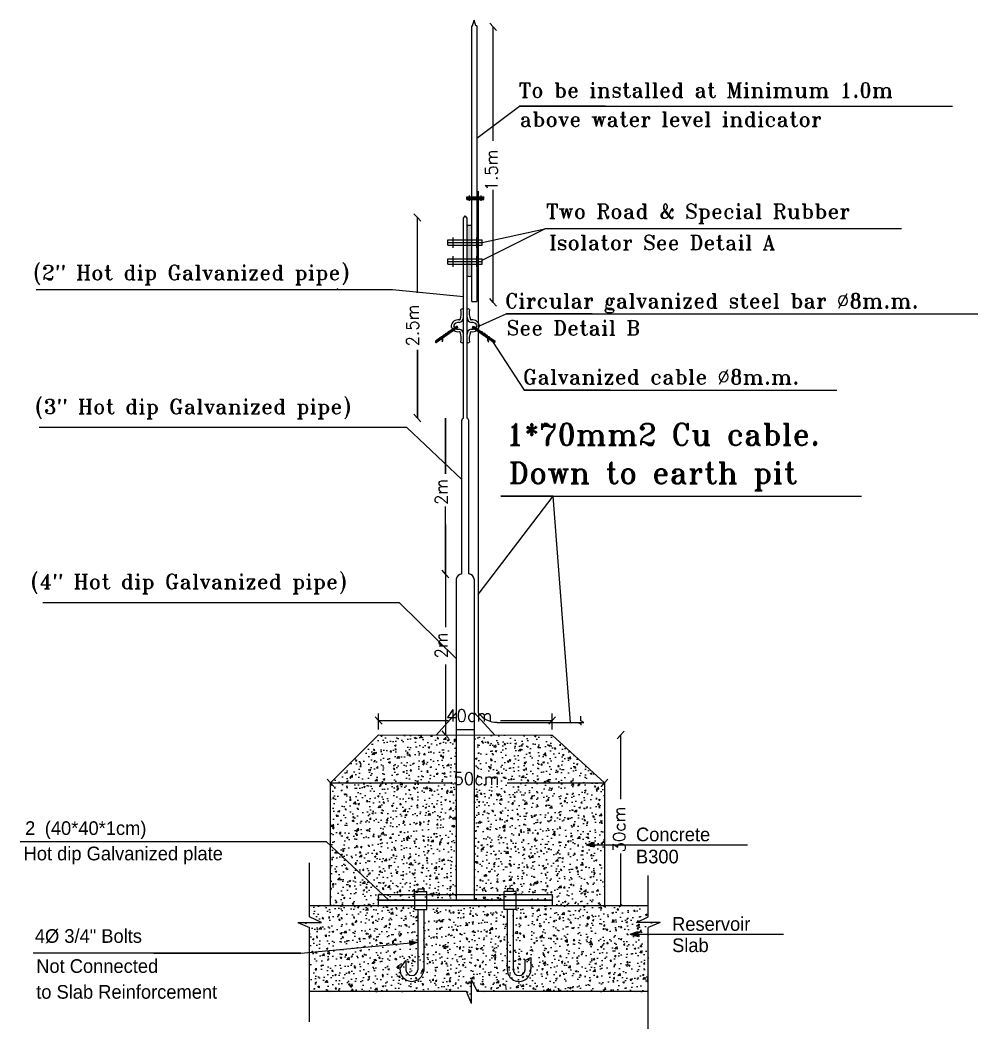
# Model space of a CAD drawing. Extents: x 152089 to 152185, y 180985 to 181226.
# Drawn here: x 152116.85 to 152129.15, y 181017.5 to 181030.46 of the extents above; entities that cross this region are included whole.
import ezdxf

# ---------------------------------------------------------------- set-up
doc = ezdxf.new("R2010")
doc.units = 0
doc.header["$LTSCALE"] = 3
doc.header["$MEASUREMENT"] = 0
doc.layers.get('0').update_dxf_attribs({"linetype": 'CONTINUOUS'})
for name, color, linetype in [('BOUNDRY CT', 40, 'CONTINUOUS'), ('HATCH', 40, 'CONTINUOUS'), ('MECNEK', 6, 'CONTINUOUS'), ('TEXT', 7, 'CONTINUOUS'), ('TEXTS', 1, 'CONTINUOUS')]:
    doc.layers.add(name, color=color, linetype=linetype)
doc.layers.add('INTERIOR', color=140, linetype='CONTINUOUS', lineweight=50)
doc.styles.add('ROMANT', font='ROMANT.SHX')
pattern_1 = [(50, (36.22019, 6.73817), (0.21517805478, -0.0188256405), [0.0225, -0.2475]), (355, (36.22019, 6.73817), (-0.04162540008, 0.2256576401), [0.018, -0.198]), (100.45144446, (36.23812, 6.7366), (0.17355265402, 0.20683199729), [0.0191220576, -0.2103426336]), (46.1842, (36.2202, 6.79817), (0.3201723992, -0.04965578424), [0.03375, -0.37125]), (96.63563549, (36.24687, 6.79403), (0.2803985837, 0.29223558023), [0.0286831026, -0.315514128]), (351.18416399, (36.2202, 6.79817), (0.2803985835, 0.2922355801), [0.027, -0.2970000003]), (21, (36.25019, 6.78317), (0.17907211564, -0.1207856672), [0.0225, -0.2475]), (326, (36.25019, 6.78317), (0.07299459958, 0.21754501351), [0.018, -0.198]), (71.45144474, (36.2651, 6.7731), (0.25206671302, 0.09675934584), [0.019122057, -0.2103426336]), (37.5, (36.22019, 6.73817), (0.003647956595, 0.09986815615), [0, -0.1956, 0, -0.201, 0, -0.19875]), (7.5, (36.22019, 6.73817), (0.078920861233, 0.118323513565), [0, -0.1146, 0, -0.1911, 0, -0.07575]), (327.5, (36.15329, 6.73817), (0.160146730852, -0.00676646152), [0, -0.075, 0, -0.234, 0, -0.3105]), (317.5, (36.12329, 6.73817), (0.1749558508, 0.0300314947), [0, -0.0975, 0, -0.1554, 0, -0.2205])]

# ---------------------------------------------------------------- blocks, each defined once
blk = doc.blocks.new('_OBLIQUE')
at = {"color": 0, "linetype": 'ByBlock'}
blk.add_line((-0.5, -0.5), (0.5, 0.5), dxfattribs=at)

msp = doc.modelspace()

# ---------------------------------------------------------------- hatches: boundary and pattern name
at = {"layer": 'HATCH'}
h = msp.add_hatch(color=256, dxfattribs=at)
h.paths.add_polyline_path([(152122.358, 181026.459, 1.530087), (152122.36, 181026.436), (152122.362, 181026.437, -1.248456)])
h.paths.add_polyline_path([(152122.327, 181026.438, 1.530087), (152122.33, 181026.414), (152122.332, 181026.416, -1.248456)])
h.paths.add_polyline_path([(152122.301, 181026.394), (152122.303, 181026.396, -1.248456), (152122.299, 181026.418, 1.530087)])
h.paths.add_polyline_path([(152122.271, 181026.373), (152122.273, 181026.374, -1.248456), (152122.268, 181026.397, 1.530087)])
h.paths.add_polyline_path([(152122.27, 181026.336, 1.280591), (152122.274, 181026.335, 0.266402), (152122.276, 181026.377, -0.072724), (152122.274, 181026.375, -0.244946)])
h = msp.add_hatch(color=256, dxfattribs=at)
h.paths.add_polyline_path([(152122.774, 181026.437), (152122.776, 181026.436, 1.530087), (152122.778, 181026.459, -1.248456)])
h.paths.add_polyline_path([(152122.804, 181026.416), (152122.806, 181026.414, 1.530087), (152122.809, 181026.438, -1.248456)])
h.paths.add_polyline_path([(152122.837, 181026.418, -1.248456), (152122.833, 181026.396), (152122.835, 181026.394, 1.530087)])
h.paths.add_polyline_path([(152122.868, 181026.397, -1.248456), (152122.863, 181026.374), (152122.865, 181026.373, 1.530087)])
h.paths.add_polyline_path([(152122.862, 181026.375, -0.072724), (152122.86, 181026.377, 0.266402), (152122.862, 181026.335, 1.280591), (152122.866, 181026.336, -0.244946)])
at = {"layer": 'TEXT'}
for color, points in [(2, [(152124.123, 181019.87), (152124.223, 181019.842), (152124.221, 181019.904)]), (2, [(152124.687, 181018.719), (152124.787, 181018.691), (152124.785, 181018.753)]), (256, [(152121.959, 181018.617), (152121.857, 181018.64), (152121.862, 181018.578)])]:
    msp.add_hatch(color=color, dxfattribs=at).paths.add_polyline_path(points)
at = {"layer": 'TEXTS'}
h = msp.add_hatch(color=7, dxfattribs=at)
h.dxf.hatch_style = 1
h.paths.add_polyline_path([(152122.651, 181027.33), (152122.592, 181027.33), (152122.592, 181027.181, 0.31821), (152122.651, 181027.181)])
h.paths.add_polyline_path([(152122.651, 181027.364), (152122.592, 181027.364), (152122.592, 181027.33), (152122.651, 181027.33)])
h.paths.add_polyline_path([(152122.651, 181027.398), (152122.592, 181027.398), (152122.592, 181027.364), (152122.651, 181027.364)])
h.paths.add_polyline_path([(152122.651, 181027.572), (152122.592, 181027.572), (152122.592, 181027.398), (152122.651, 181027.398)])
h.paths.add_polyline_path([(152122.651, 181027.606), (152122.592, 181027.606), (152122.592, 181027.572), (152122.651, 181027.572)])
h.paths.add_polyline_path([(152122.651, 181027.64), (152122.592, 181027.64), (152122.592, 181027.606), (152122.651, 181027.606)])
h.paths.add_polyline_path([(152122.651, 181027.823, 0.317955), (152122.592, 181027.823), (152122.592, 181027.64), (152122.651, 181027.64)])
h = msp.add_hatch(dxfattribs=at)
h.set_pattern_fill('AR-CONC', color=8, scale=0.03)
h.set_pattern_definition(pattern_1)
h.paths.add_polyline_path([(152124.355, 181020.663), (152123.686, 181021.279), (152122.684, 181021.279), (152122.684, 181019.158), (152123.068, 181019.158), (152123.068, 181019.196), (152123.106, 181019.196), (152123.106, 181019.234), (152123.182, 181019.234), (152123.182, 181019.196), (152123.221, 181019.196), (152123.221, 181019.158), (152123.686, 181019.158), (152123.686, 181019.086), (152124.355, 181019.086), (152124.355, 181019.87), (152124.222, 181019.87), (152124.223, 181019.842), (152124.123, 181019.87), (152124.221, 181019.904), (152124.222, 181019.87), (152124.355, 181019.87)])
h.paths.add_polyline_path([(152122.452, 181021.279), (152121.455, 181021.28), (152120.836, 181020.664), (152120.836, 181019.859), (152121.586, 181019.158), (152121.921, 181019.158), (152121.921, 181019.196), (152121.959, 181019.196), (152121.959, 181019.234), (152122.035, 181019.234), (152122.035, 181019.196), (152122.074, 181019.196), (152122.074, 181019.158), (152122.452, 181019.158)])
h.paths.add_polyline_path([(152120.836, 181019.859), (152120.836, 181019.086), (152121.455, 181019.086), (152121.455, 181019.158), (152121.586, 181019.158)])
h = msp.add_hatch(dxfattribs=at)
h.set_pattern_fill('AR-CONC', color=8, scale=0.03)
h.set_pattern_definition(pattern_1)
h.paths.add_polyline_path([(152124.919, 181018.719), (152124.786, 181018.719), (152124.787, 181018.691), (152124.687, 181018.719), (152124.785, 181018.753), (152124.786, 181018.719), (152124.919, 181018.719), (152124.919, 181018.805), (152125.072, 181018.872), (152124.766, 181018.872), (152124.919, 181018.945), (152124.919, 181019.086), (152123.221, 181019.086), (152123.221, 181018.966), (152123.182, 181018.966), (152123.182, 181018.677, 0.928024), (152123.335, 181018.677), (152123.335, 181018.798), (152123.412, 181018.836), (152123.412, 181018.691, -1), (152123.106, 181018.675), (152123.106, 181018.966), (152123.068, 181018.966), (152123.068, 181019.086), (152122.074, 181019.086), (152122.074, 181018.966), (152122.035, 181018.966), (152122.035, 181018.675, -0.777294), (152121.744, 181018.617), (152121.65, 181018.574), (152121.646, 181018.602), (152120.569, 181018.514), (152120.569, 181017.982), (152122.582, 181017.982), (152122.65, 181017.829), (152122.65, 181018.134), (152122.722, 181017.982), (152124.919, 181017.982)])
h.paths.add_polyline_path([(152121.959, 181018.966), (152121.921, 181018.966), (152121.921, 181019.086), (152120.569, 181019.086), (152120.569, 181018.945), (152120.722, 181018.872), (152120.417, 181018.872), (152120.569, 181018.805), (152120.569, 181018.514), (152121.646, 181018.602), (152121.65, 181018.574), (152121.744, 181018.617, -0.125306), (152121.729, 181018.691), (152121.806, 181018.798), (152121.806, 181018.677, 0.928024), (152121.959, 181018.677)])

# ---------------------------------------------------------------- linework, layer by layer
for p, q in [((152122.927, 181030.38), (152122.883, 181030.428)), ((152122.97, 181030.332), (152122.927, 181030.38)), ((152122.927, 181028.913), (152122.927, 181030.38)), ((152122.716, 181028.947), (152123.265, 181029.358)), ((152124.371, 181029.358), (152123.265, 181029.358)), ((152123.265, 181029.358), (152128.827, 181029.358)), ((152122.927, 181026.838), (152122.927, 181028.284)), ((152121.953, 181027.929), (152121.909, 181027.977)), ((152121.996, 181027.881), (152121.953, 181027.929)), ((152121.953, 181026.959), (152121.953, 181027.929)), ((152121.953, 181026.959), (152121.953, 181027.929)), ((152122.544, 181027.92), (152122.568, 181027.95)), ((152122.544, 181025.35), (152122.544, 181027.92)), ((152122.592, 181027.92), (152122.568, 181027.95)), ((152122.592, 181025.35), (152122.592, 181027.92)), ((152122.785, 181027.38), (152123.592, 181027.784)), ((152122.785, 181027.606), (152123.592, 181027.784)), ((152128.172, 181027.784), (152123.592, 181027.784)), ((152121.635, 181026.998), (152117.055, 181026.998)), ((152122.544, 181026.908), (152121.635, 181026.998)), ((152122.651, 181026.848), (152122.716, 181026.849)), ((152122.927, 181026.838), (152122.883, 181026.886)), ((152122.97, 181026.79), (152122.927, 181026.838)), ((152122.749, 181026.538), (152123.094, 181026.689)), ((152124.199, 181026.689), (152123.094, 181026.689)), ((152123.094, 181026.689), (152129.152, 181026.689)), ((152122.918, 181026.336), (152123.323, 181025.711)), ((152121.953, 181026.228), (152121.953, 181025.352)), ((152121.953, 181025.352), (152121.953, 181026.228)), ((152121.953, 181025.352), (152121.953, 181026.228)), ((152124.429, 181025.711), (152123.323, 181025.711)), ((152123.323, 181025.711), (152127.343, 181025.711)), ((152121.953, 181025.352), (152121.909, 181025.4)), ((152121.996, 181025.304), (152121.953, 181025.352)), ((152121.953, 181025.352), (152121.953, 181025.352)), ((152121.953, 181025.352), (152121.953, 181025.352)), ((152122.315, 181024.635), (152122.315, 181025.352)), ((152122.315, 181024.635), (152122.315, 181025.352)), ((152122.315, 181025.352), (152122.315, 181024.635)), ((152122.523, 181023.35), (152122.523, 181025.328)), ((152122.613, 181023.35), (152122.613, 181025.322)), ((152121.818, 181025.23), (152117.093, 181025.23)), ((152122.523, 181024.561), (152121.818, 181025.23)), ((152122.735, 181023.085), (152123.699, 181024.348)), ((152123.699, 181024.348), (152123.027, 181024.348)), ((152123.027, 181024.348), (152127.656, 181024.348)), ((152123.922, 181021.442), (152123.699, 181024.348)), ((152122.315, 181023.348), (152122.315, 181024.217)), ((152122.315, 181023.348), (152122.315, 181024.217)), ((152122.315, 181023.985), (152122.315, 181022.666)), ((152122.315, 181023.348), (152122.272, 181023.396)), ((152122.359, 181023.3), (152122.315, 181023.348)), ((152122.315, 181023.348), (152122.315, 181022.666)), ((152122.452, 181023.283), (152122.452, 181021.35)), ((152122.684, 181023.283), (152122.684, 181021.35)), ((152121.723, 181022.977), (152117.143, 181022.977)), ((152122.452, 181022.263), (152121.723, 181022.977)), ((152122.315, 181022.185), (152122.315, 181021.283)), ((152122.315, 181022.185), (152122.315, 181021.283)), ((152121.455, 181021.465), (152121.412, 181021.514)), ((152121.455, 181021.35), (152121.455, 181021.555)), ((152122.457, 181021.567), (152122.195, 181021.279)), ((152122.684, 181021.567), (152122.946, 181021.279)), ((152123.686, 181021.35), (152123.686, 181021.555)), ((152123.686, 181021.465), (152123.729, 181021.514)), ((152121.499, 181021.417), (152121.455, 181021.465)), ((152121.455, 181021.465), (152122.348, 181021.465)), ((152123.02, 181021.465), (152123.686, 181021.465)), ((152123.642, 181021.417), (152123.686, 181021.465)), ((152124.052, 181021.425), (152124.052, 181021.405)), ((152122.315, 181021.283), (152122.272, 181021.331)), ((152122.359, 181021.235), (152122.315, 181021.283)), ((152122.452, 181021.35), (152122.684, 181021.35)), ((152122.452, 181021.35), (152122.452, 181019.158)), ((152122.684, 181021.35), (152122.684, 181019.158)), ((152124.521, 181021.231), (152124.564, 181021.279)), ((152124.564, 181021.279), (152124.608, 181021.327)), ((152124.564, 181021.279), (152124.564, 181020.457)), ((152120.836, 181020.664), (152120.793, 181020.712)), ((152120.88, 181020.616), (152120.836, 181020.664)), ((152120.836, 181020.664), (152122.406, 181020.664)), ((152123.106, 181020.664), (152124.355, 181020.663)), ((152124.312, 181020.615), (152124.355, 181020.663)), ((152124.355, 181020.663), (152124.399, 181020.711)), ((152124.564, 181019.758), (152124.564, 181019.086)), ((152122.452, 181019.158), (152122.684, 181019.158)), ((152124.544, 181019.07), (152124.584, 181019.103)), ((152120.456, 181018.478), (152121.959, 181018.617)), ((152120.456, 181018.478), (152117.018, 181018.478))]:
    msp.add_line(p, q)
for centre, radius, start, end in [((152122.554, 181025.32), 0.0316, 108.747, 176.8711), ((152122.581, 181025.32), 0.0316, 3.1289, 71.253), ((152122.535, 181023.267), 0.0844, 98.0295, 169.1584), ((152122.601, 181023.267), 0.0844, 10.8416, 81.9705)]:
    msp.add_arc(centre, radius, start, end)
at = {"layer": 'BOUNDRY CT', "ltscale": 0.5}
for p, q in [((152122.661, 181030.391), (152122.682, 181030.464)), ((152122.706, 181030.391), (152122.682, 181030.464)), ((152122.651, 181026.848), (152122.651, 181030.391)), ((152122.651, 181030.391), (152122.661, 181030.391)), ((152122.716, 181030.391), (152122.706, 181030.391)), ((152122.716, 181030.391), (152122.716, 181026.849))]:
    msp.add_line(p, q, dxfattribs=at)
at = {"layer": 'HATCH'}
for p, q in [((152122.321, 181026.416), (152122.32, 181026.433)), ((152122.334, 181026.417), (152122.332, 181026.442)), ((152122.346, 181026.426), (152122.346, 181026.437)), ((152122.359, 181026.436), (152122.357, 181026.459)), ((152122.359, 181026.435), (152122.359, 181026.435)), ((152122.371, 181026.443), (152122.369, 181026.468)), ((152122.384, 181026.452), (152122.382, 181026.476)), ((152122.396, 181026.461), (152122.394, 181026.485)), ((152122.409, 181026.47), (152122.407, 181026.494)), ((152122.421, 181026.478), (152122.419, 181026.502)), ((152122.434, 181026.487), (152122.431, 181026.511)), ((152122.446, 181026.496), (152122.444, 181026.52)), ((152122.458, 181026.504), (152122.456, 181026.529)), ((152122.471, 181026.513), (152122.47, 181026.521)), ((152122.665, 181026.513), (152122.666, 181026.521)), ((152122.678, 181026.504), (152122.68, 181026.529)), ((152122.69, 181026.496), (152122.692, 181026.52)), ((152122.702, 181026.487), (152122.704, 181026.511)), ((152122.715, 181026.478), (152122.717, 181026.502)), ((152122.727, 181026.47), (152122.729, 181026.494)), ((152122.74, 181026.461), (152122.742, 181026.485)), ((152122.752, 181026.452), (152122.754, 181026.476)), ((152122.765, 181026.443), (152122.767, 181026.468)), ((152122.777, 181026.436), (152122.779, 181026.459)), ((152122.777, 181026.435), (152122.777, 181026.435)), ((152122.789, 181026.426), (152122.79, 181026.437)), ((152122.802, 181026.417), (152122.804, 181026.442)), ((152122.815, 181026.416), (152122.816, 181026.433)), ((152122.197, 181026.322), (152122.195, 181026.346)), ((152122.21, 181026.33), (152122.208, 181026.354)), ((152122.222, 181026.339), (152122.22, 181026.363)), ((152122.235, 181026.348), (152122.232, 181026.372)), ((152122.247, 181026.356), (152122.245, 181026.381)), ((152122.258, 181026.378), (152122.257, 181026.389)), ((152122.259, 181026.365), (152122.259, 181026.372)), ((152122.272, 181026.374), (152122.27, 181026.398)), ((152122.284, 181026.382), (152122.283, 181026.4)), ((152122.296, 181026.395), (152122.295, 181026.415)), ((152122.297, 181026.391), (152122.297, 181026.393)), ((152122.309, 181026.4), (152122.307, 181026.424)), ((152122.322, 181026.409), (152122.321, 181026.413)), ((152122.814, 181026.409), (152122.815, 181026.413)), ((152122.827, 181026.4), (152122.829, 181026.424)), ((152122.839, 181026.395), (152122.841, 181026.415)), ((152122.839, 181026.391), (152122.839, 181026.393)), ((152122.852, 181026.382), (152122.853, 181026.4)), ((152122.864, 181026.374), (152122.866, 181026.398)), ((152122.876, 181026.365), (152122.877, 181026.372)), ((152122.878, 181026.378), (152122.879, 181026.389)), ((152122.889, 181026.356), (152122.891, 181026.381)), ((152122.901, 181026.348), (152122.903, 181026.372)), ((152122.914, 181026.339), (152122.916, 181026.363)), ((152122.926, 181026.33), (152122.928, 181026.354)), ((152122.939, 181026.322), (152122.941, 181026.346)), ((152124.524, 181019.086), (152124.524, 181019.086))]:
    msp.add_line(p, q, dxfattribs=at)
at = {"layer": 'MECNEK'}
for p, q in [((152122.735, 181028.266), (152122.735, 181021.566)), ((152122.587, 181028.193), (152122.808, 181028.193)), ((152122.587, 181028.159), (152122.587, 181028.193)), ((152122.587, 181028.176), (152122.808, 181028.176)), ((152122.587, 181028.159), (152122.808, 181028.159)), ((152122.621, 181028.142), (152122.621, 181028.21)), ((152122.774, 181028.142), (152122.774, 181028.21)), ((152122.808, 181028.159), (152122.808, 181028.193)), ((152122.343, 181027.64), (152122.785, 181027.64)), ((152122.343, 181027.572), (152122.343, 181027.64)), ((152122.343, 181027.606), (152122.785, 181027.606)), ((152122.411, 181027.538), (152122.411, 181027.674)), ((152122.717, 181027.538), (152122.717, 181027.674)), ((152122.785, 181027.572), (152122.785, 181027.64)), ((152122.343, 181027.572), (152122.785, 181027.572)), ((152122.343, 181027.398), (152122.785, 181027.398)), ((152122.343, 181027.33), (152122.343, 181027.398)), ((152122.343, 181027.364), (152122.785, 181027.364)), ((152122.411, 181027.296), (152122.411, 181027.432)), ((152122.717, 181027.296), (152122.717, 181027.432)), ((152122.785, 181027.33), (152122.785, 181027.398)), ((152122.343, 181027.33), (152122.785, 181027.33)), ((152122.474, 181026.515), (152122.197, 181026.321)), ((152122.341, 181026.448), (152122.316, 181026.43)), ((152122.462, 181026.533), (152122.346, 181026.451)), ((152122.474, 181026.515), (152122.462, 181026.533)), ((152122.662, 181026.515), (152122.674, 181026.533)), ((152122.662, 181026.515), (152122.939, 181026.321)), ((152122.674, 181026.533), (152122.79, 181026.451)), ((152122.795, 181026.448), (152122.82, 181026.43)), ((152122.251, 181026.385), (152122.185, 181026.339)), ((152122.282, 181026.406), (152122.257, 181026.389)), ((152122.31, 181026.426), (152122.287, 181026.41)), ((152122.826, 181026.426), (152122.849, 181026.41)), ((152122.854, 181026.406), (152122.879, 181026.389)), ((152122.885, 181026.385), (152122.951, 181026.339)), ((152124.052, 181021.46), (152124.052, 181021.52)), ((152122.979, 181021.442), (152124.09, 181021.442)), ((152124.013, 181021.442), (152124.052, 181021.425)), ((152124.09, 181021.442), (152124.052, 181021.46)), ((152120.569, 181018.945), (152120.569, 181019.637)), ((152124.919, 181018.945), (152124.919, 181019.476)), ((152121.959, 181019.305), (152121.959, 181019.267)), ((152121.959, 181019.305), (152122.035, 181019.305)), ((152122.035, 181019.305), (152122.035, 181019.267)), ((152123.182, 181019.305), (152123.106, 181019.305)), ((152123.106, 181019.305), (152123.106, 181019.267)), ((152123.182, 181019.305), (152123.182, 181019.267)), ((152121.921, 181019.037), (152121.921, 181019.267)), ((152121.921, 181019.267), (152122.074, 181019.267)), ((152122.074, 181019.037), (152122.074, 181019.267)), ((152123.221, 181019.267), (152123.068, 181019.267)), ((152123.068, 181019.037), (152123.068, 181019.267)), ((152123.221, 181019.037), (152123.221, 181019.267)), ((152122.074, 181019.158), (152123.068, 181019.158)), ((152120.722, 181018.872), (152120.569, 181018.945)), ((152121.921, 181019.037), (152122.074, 181019.037)), ((152121.959, 181019.037), (152121.959, 181018.261)), ((152122.035, 181019.037), (152122.035, 181018.259)), ((152123.221, 181019.037), (152123.068, 181019.037)), ((152123.106, 181019.037), (152123.106, 181018.259)), ((152123.182, 181019.037), (152123.182, 181018.261)), ((152124.766, 181018.872), (152124.919, 181018.945)), ((152120.417, 181018.872), (152120.722, 181018.872)), ((152120.417, 181018.872), (152120.569, 181018.805)), ((152120.569, 181017.595), (152120.569, 181018.805)), ((152125.072, 181018.872), (152124.766, 181018.872)), ((152125.072, 181018.872), (152124.919, 181018.805)), ((152124.919, 181017.504), (152124.919, 181018.805)), ((152123.335, 181018.381), (152123.412, 181018.42)), ((152123.412, 181018.42), (152123.412, 181018.275)), ((152121.729, 181018.275), (152121.806, 181018.381)), ((152121.806, 181018.381), (152121.806, 181018.261)), ((152123.335, 181018.381), (152123.335, 181018.261))]:
    msp.add_line(p, q, dxfattribs=at)
for points in [[(152121.455, 181019.229), (152123.686, 181019.229), (152123.686, 181019.158), (152121.455, 181019.158)], [(152121.455, 181019.158), (152123.686, 181019.158), (152123.686, 181019.086), (152121.455, 181019.086)]]:
    msp.add_lwpolyline(points, close=True, dxfattribs=at)
for centre, radius, start, end in [((152122.252, 181026.706), 0.264, 340.4584, 9.1588), ((152122.529, 181026.733), 0.0216, 43.2054, 136.7946), ((152122.607, 181026.733), 0.0216, 43.2054, 136.7946), ((152122.883, 181026.706), 0.264, 170.8412, 199.5416), ((152122.477, 181026.521), 0.0922, 81.6709, 169.8743), ((152122.477, 181026.521), 0.0607, 76.7512, 164.4994), ((152122.482, 181026.642), 0.0621, 277.5901, 1.2208), ((152122.482, 181026.642), 0.0305, 286.0269, 307.7344), ((152122.654, 181026.642), 0.0621, 178.7792, 262.4099), ((152122.654, 181026.642), 0.0305, 232.2656, 253.9731), ((152122.659, 181026.521), 0.0922, 10.1257, 98.3291), ((152122.659, 181026.521), 0.0607, 15.5006, 103.2488), ((152122.323, 181026.426), 0.0131, 72.4909, 310.1768), ((152122.327, 181026.426), 0.0118, 88.7226, 316.0549), ((152122.354, 181026.447), 0.0131, 72.4909, 310.1768), ((152122.357, 181026.448), 0.0118, 88.7226, 316.0549), ((152122.477, 181026.554), 0.0922, 190.1257, 220.3789), ((152122.477, 181026.554), 0.0607, 195.5006, 223.6141), ((152122.477, 181026.554), 0.0922, 233.7744, 278.3291), ((152122.477, 181026.554), 0.0607, 244.7699, 283.2488), ((152122.482, 181026.433), 0.0621, 358.7792, 82.4099), ((152122.482, 181026.433), 0.0305, 52.2656, 73.9731), ((152122.252, 181026.369), 0.264, 350.8412, 19.5416), ((152122.654, 181026.433), 0.0621, 97.5901, 181.2208), ((152122.883, 181026.369), 0.264, 160.4584, 189.1588), ((152122.654, 181026.433), 0.0305, 106.0269, 127.7344), ((152122.659, 181026.554), 0.0607, 256.7512, 295.2301), ((152122.659, 181026.554), 0.0922, 261.6709, 306.2256), ((152122.659, 181026.554), 0.0607, 316.3859, 344.4994), ((152122.659, 181026.554), 0.0922, 319.6211, 349.8743), ((152122.779, 181026.448), 0.0118, 223.9451, 91.2774), ((152122.782, 181026.447), 0.0131, 229.8232, 107.5091), ((152122.809, 181026.426), 0.0118, 223.9451, 91.2774), ((152122.813, 181026.426), 0.0131, 229.8232, 107.5091), ((152122.196, 181026.334), 0.0122, 155.7908, 274.2092), ((152122.264, 181026.384), 0.0131, 72.4909, 310.1768), ((152122.268, 181026.385), 0.0118, 88.7226, 316.0549), ((152122.234, 181026.359), 0.0425, 327.1443, 22.4227), ((152122.272, 181026.335), 0.00218, 151.9436, 0), ((152122.238, 181026.358), 0.0425, 327.1443, 26.8134), ((152122.295, 181026.406), 0.0131, 72.4909, 310.1768), ((152122.298, 181026.406), 0.0118, 88.7226, 316.0549), ((152122.529, 181026.342), 0.0216, 223.2054, 316.7946), ((152122.607, 181026.342), 0.0216, 223.2054, 316.7946), ((152122.838, 181026.406), 0.0118, 223.9451, 91.2774), ((152122.841, 181026.406), 0.0131, 229.8232, 107.5091), ((152122.897, 181026.358), 0.0425, 153.1866, 212.8557), ((152122.902, 181026.359), 0.0425, 157.5773, 212.8557), ((152122.868, 181026.385), 0.0118, 223.9451, 91.2774), ((152122.864, 181026.335), 0.00218, 180, 28.0564), ((152122.872, 181026.384), 0.0131, 229.8232, 107.5091), ((152122.94, 181026.334), 0.0122, 265.7908, 24.2092), ((152122.975, 181021.737), 0.294, 215.5229, 270.8096), ((152121.882, 181018.267), 0.153, 176.9747, 356.9747), ((152123.259, 181018.267), 0.153, 183.0253, 3.0253), ((152121.882, 181018.267), 0.0767, 184.2759, 355.7241), ((152123.259, 181018.267), 0.0767, 184.2759, 355.7241)]:
    msp.add_arc(centre, radius, start, end, dxfattribs=at)
at = {"layer": 'TEXT', "color": 2}
for p, q in [((152116.851, 181019.91), (152120.782, 181019.91)), ((152124.123, 181019.87), (152124.221, 181019.904)), ((152124.123, 181019.87), (152124.223, 181019.842)), ((152124.221, 181019.904), (152124.223, 181019.842)), ((152124.222, 181019.87), (152126.193, 181019.87)), ((152124.919, 181019.086), (152120.569, 181019.086)), ((152124.687, 181018.719), (152124.785, 181018.753)), ((152124.687, 181018.719), (152126.657, 181018.719)), ((152124.687, 181018.719), (152124.787, 181018.691)), ((152124.785, 181018.753), (152124.787, 181018.691)), ((152118.566, 181018.478), (152120.456, 181018.478)), ((152122.65, 181017.829), (152122.65, 181018.134)), ((152122.65, 181018.134), (152122.722, 181017.982)), ((152122.582, 181017.982), (152120.569, 181017.982)), ((152122.65, 181017.829), (152122.582, 181017.982)), ((152124.919, 181017.982), (152122.722, 181017.982))]:
    msp.add_line(p, q, dxfattribs=at)
at = {"layer": 'TEXT'}
for p, q in [((152121.862, 181018.578), (152121.857, 181018.64)), ((152121.959, 181018.617), (152121.862, 181018.578))]:
    msp.add_line(p, q, dxfattribs=at)
at = {"layer": 'TEXT', "color": 2}
msp.add_lwpolyline([(152120.782, 181019.91), (152121.586, 181019.158)], dxfattribs=at)
at = {"layer": 'TEXTS', "color": 7}
for points in [[(152122.592, 181027.823, -0.317955), (152122.651, 181027.823)], [(152122.592, 181027.181, 0.317955), (152122.651, 181027.181)]]:
    msp.add_lwpolyline(points, format="xyb", dxfattribs=at)
at = {"layer": 'TEXTS'}
msp.add_lwpolyline([(152120.836, 181019.086), (152120.836, 181020.664), (152121.455, 181021.28), (152123.686, 181021.279), (152124.355, 181020.663), (152124.355, 181019.086)], dxfattribs=at)

# ---------------------------------------------------------------- block references
at = {"color": 8, "linetype": 'ByBlock', "xscale": 0.01699262880720198, "yscale": 0.01699262880720198, "zscale": 0.01699262880720198, "rotation": 180}
msp.add_blockref('_OBLIQUE', (152120.922, 181027.008), dxfattribs=at)

# ---------------------------------------------------------------- texts
at = {"layer": 'INTERIOR', "lineweight": -3, "style": 'ROMANT'}
for s, height, p in [('To be installed at Minimum 1.0m ', 0.18871, (152123.253, 181029.472)), ('above water level indicator', 0.18871, (152123.265, 181029.096)), ('Two Road & Special Rubber ', 0.18871, (152123.604, 181027.914)), ('Isolator See Detail A', 0.18871, (152123.646, 181027.512)), ('(2" Hot dip Galvanized pipe)', 0.18871, (152117.018, 181027.128)), ('Circular galvanized steel bar %%C8m.m.', 0.18871, (152123.078, 181026.765)), ('See Detail B', 0.18871, (152123.099, 181026.417)), ('Galvanized cable %%C8m.m.', 0.18871, (152123.307, 181025.787)), ('(3" Hot dip Galvanized pipe)', 0.18871, (152117.041, 181025.406)), ('(4" Hot dip Galvanized pipe)', 0.18871, (152116.986, 181023.157)), ('40cm', 0.157, (152122.321, 181021.451)), ('50cm', 0.157, (152122.414, 181020.639))]:
    msp.add_text(s, height=height, dxfattribs=at).set_placement(p)
for s, p in [('1.5m', (152122.982, 181028.265)), ('2.5m', (152121.97, 181026.272)), ('2m', (152122.338, 181024.235)), ('2m', (152122.338, 181022.263)), ('30cm', (152124.624, 181019.769))]:
    msp.add_text(s, height=0.157, rotation=90, dxfattribs=at).set_placement(p)
at = {"layer": 'INTERIOR', "lineweight": -2, "style": 'ROMANT'}
for s, p in [('1*70mm2 Cu cable. ', (152123.091, 181025.005)), ('Down to earth pit', (152123.127, 181024.512))]:
    msp.add_text(s, height=0.2753, dxfattribs=at).set_placement(p)
at = {"layer": 'TEXT', "color": 0}
for s, height, p in [('2', 0.176, (152116.914, 181019.995)), ('(40*40*1cm)', 0.17568, (152117.167, 181019.995)), ('Concrete', 0.1757, (152124.761, 181019.914)), ('Hot dip Galvanized plate', 0.17568, (152116.895, 181019.669)), ('B300', 0.1757, (152124.761, 181019.63)), ('Reservoir ', 0.1757, (152125.225, 181018.764)), ('4%%C 3/4" Bolts', 0.17568, (152117.039, 181018.609)), ('Slab ', 0.1757, (152125.225, 181018.49)), ('Not Connected', 0.17568, (152117.057, 181018.223)), ('to Slab Reinforcement', 0.17568, (152117.057, 181017.891))]:
    msp.add_text(s, height=height, dxfattribs=at).set_placement(p)

doc.saveas('drawing.dxf')
